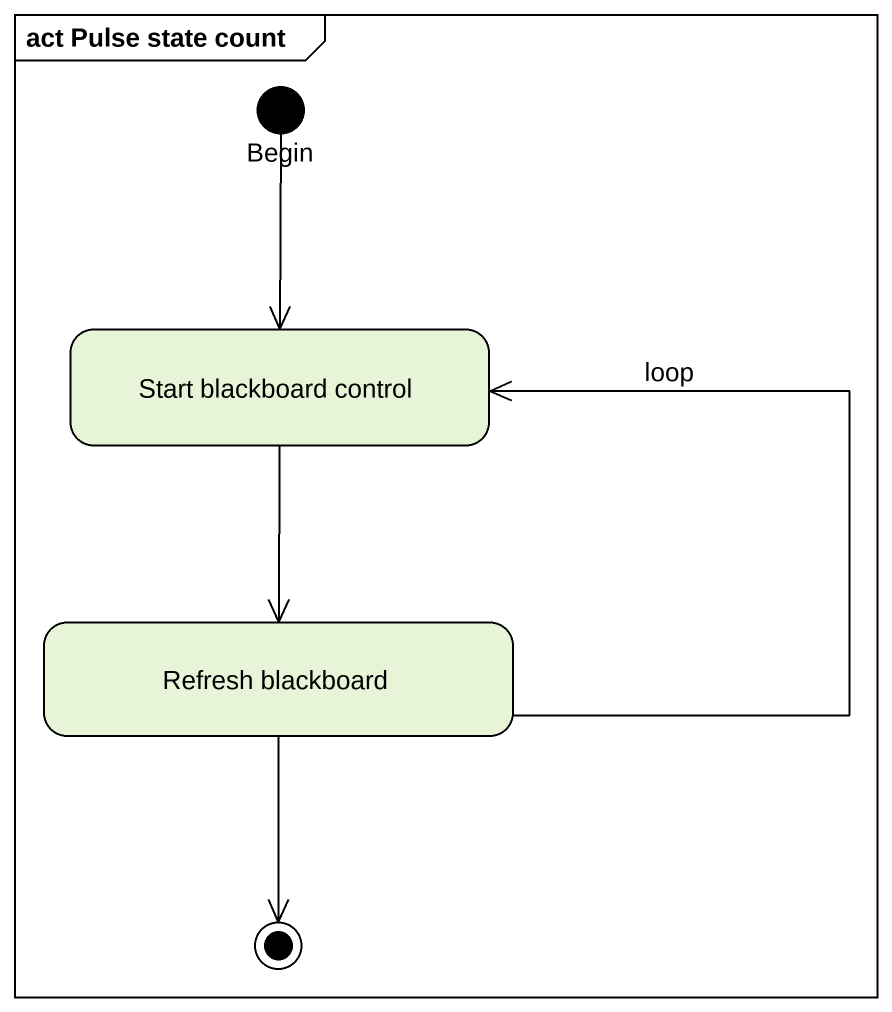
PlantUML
@startuml
mainframe act Pulse state count
hide empty description
state Begin <<start>>
state "Start blackboard control" as Start_blackboard_control
state "Refresh blackboard" as Refresh_blackboard
Begin --> Start_blackboard_control
Start_blackboard_control --> Refresh_blackboard
Refresh_blackboard -up-> Start_blackboard_control : loop
Refresh_blackboard --> [*]
@enduml
